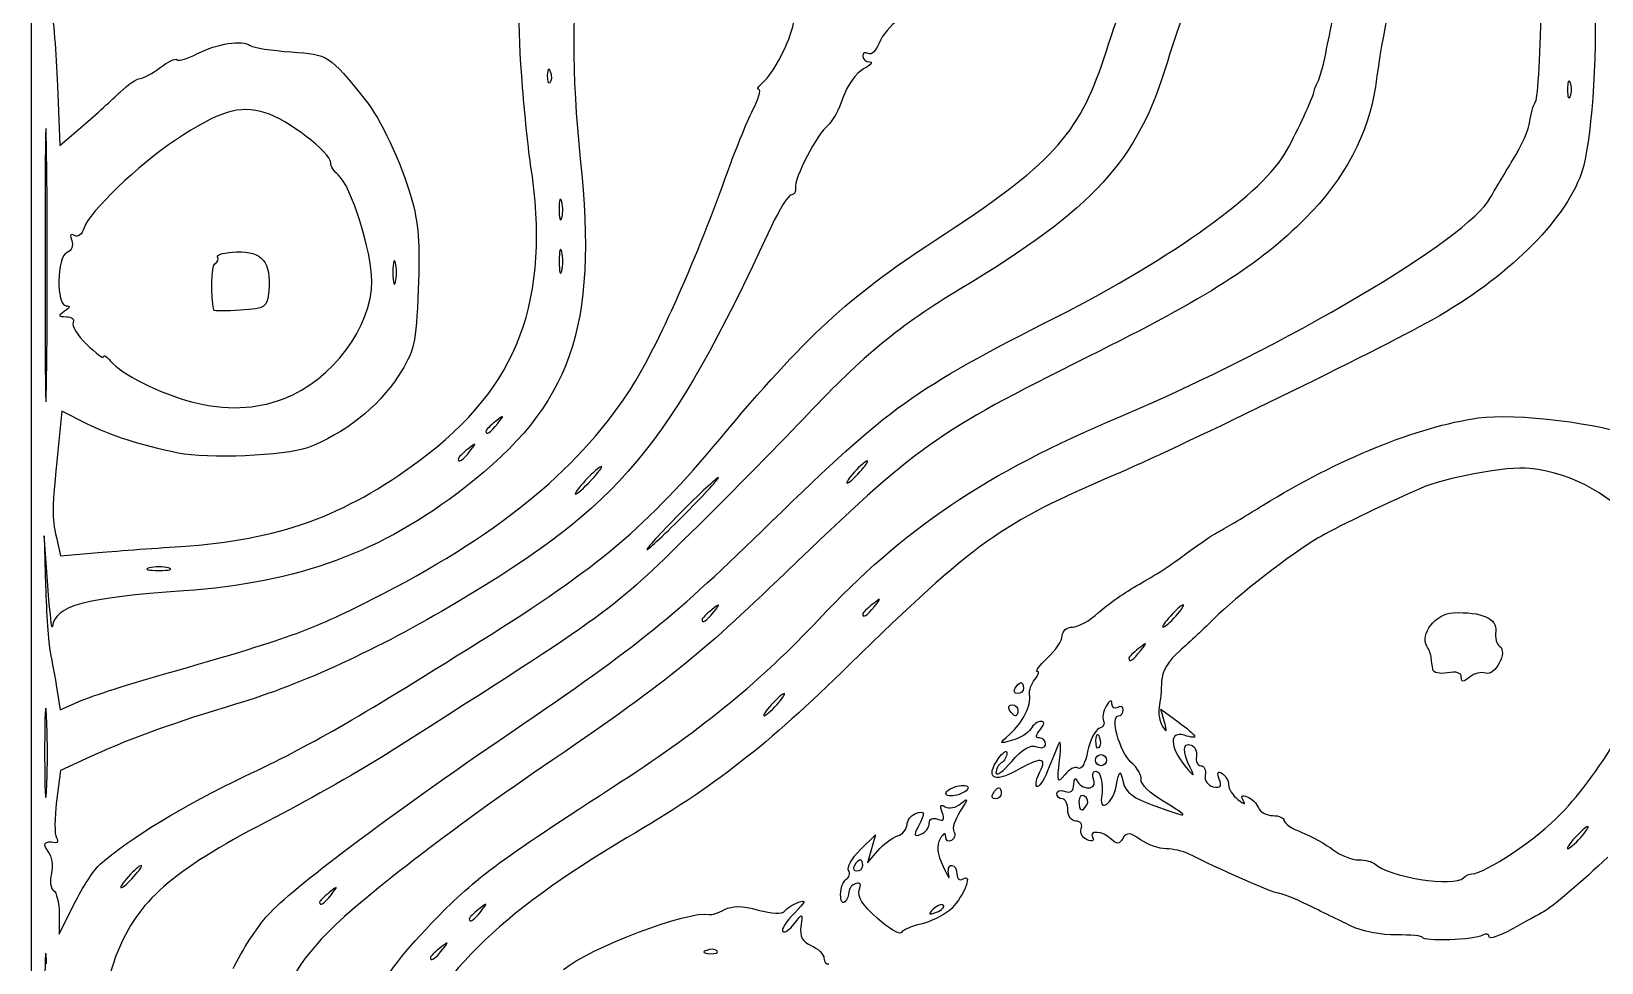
# Model space of a CAD drawing. Extents: x 32 to 2531, y 46 to 1398.
# Drawn here: x 32.3 to 410.1, y 832.9 to 1057 of the extents above; entities that cross this region are included whole.
import ezdxf

# ---------------------------------------------------------------- set-up
doc = ezdxf.new("R2010")
doc.units = 0
doc.layers.add('IMAGE', color=7, linetype='CONTINUOUS')

msp = doc.modelspace()

# ---------------------------------------------------------------- linework, layer by layer
at = {"layer": 'IMAGE', "color": 7}
for points in [[(32.319879, 721.65756), (32.319879, 1397.653213), (1281.6532, 1397.653213), (2530.9865, 1397.653213), (2530.9865, 721.65312), (2530.9865, 45.6531), (1281.6532, 45.6531), (32.319879, 45.6531), (32.319879, 721.64876)], [(157.23064, 1047.23655), (157.23064, 1047.23655)], [(402.53625, 1044.65321), (402.53625, 1044.65321)], [(35.985238, 1027.23108), (35.985238, 1027.23108)], [(119.90565, 1001.31988), (119.90565, 1001.31988)], [(159.90565, 1003.98655), (159.90565, 1003.98655)], [(76.221977, 989.91349), (76.221977, 989.91349)], [(92.986546, 968.60012), (92.986546, 968.60012)], [(144.48996, 962.65321), (144.48996, 962.65321)], [(137.82329, 955.98655), (137.82329, 955.98655)], [(166.98655, 948.98655), (166.98655, 948.98655)], [(231.65321, 950.98655), (231.65321, 950.98655)], [(189.65321, 940.98655), (189.65321, 940.98655)], [(68.243115, 933.06708), (68.243115, 933.06708)], [(65.319879, 927.90565), (65.319879, 927.90565)], [(235.15663, 918.65321), (235.15663, 918.65321)], [(196.48996, 917.31988), (196.48996, 917.31988)], [(307.65321, 916.31988), (307.65321, 916.31988)], [(299.15663, 907.98655), (299.15663, 907.98655)], [(64.986536, 902.59673), (64.986536, 902.59673)], [(268.98655, 898.98657), (268.98655, 898.98657)], [(35.976603, 891.93109), (35.976603, 891.93109)], [(211.65321, 894.98655), (211.65321, 894.98655)], [(267.65321, 893.65323), (267.65321, 893.65323)], [(288.42513, 886.43101), (288.42513, 886.43101)], [(288.31988, 881.65323), (288.31988, 881.65323)], [(252.31988, 873.62253), (252.31988, 873.62253)], [(263.65321, 873.65323), (263.65321, 873.65323)], [(286.26293, 870.89441), (286.26293, 870.89441)], [(404.98655, 862.98655), (404.98655, 862.98655)], [(48.931493, 856.69184), (48.931493, 856.69184)], [(232.31988, 856.31988), (232.31988, 856.31988)], [(56.986546, 853.65321), (56.986546, 853.65321)], [(376.87544, 853.31988), (376.87544, 853.31988)], [(104.48995, 849.31988), (104.48995, 849.31988)], [(251.68849, 846.72904), (251.68849, 846.72904)], [(140.48996, 845.31988), (140.48996, 845.31988)], [(235.76895, 843.63424), (235.76895, 843.63424)], [(366.98509, 838.98655), (366.98509, 838.98655)], [(131.15662, 835.98655), (131.15662, 835.98655)], [(197.29211, 835.79205), (197.29211, 835.79205)]]:
    msp.add_lwpolyline(points, close=True, dxfattribs=at)
for points in [[(38.594577, 1043.90784), (39.155773, 1029.4958), (44.737826, 1034.30309)], [(159.91043, 1015.96117), (159.91053, 1015.96117)], [(45.814081, 962.51644), (39.653213, 965.64292), (38.669921, 955.9814)], [(36.268348, 923.65321), (35.387416, 935.65321), (35.719927, 923.65321)], [(38.340707, 935.23345), (39.35445, 930.81369), (47.503831, 931.52716)], [(376.31988, 901.64512), (376.31988, 901.64539)], [(38.457112, 898.69427), (39.2687, 893.73532), (44.127617, 895.89489)], [(304.91627, 890.79216), (304.05197, 893.93112), (308.18593, 890.87475)], [(47.484862, 882.89643), (39.316511, 879.16825), (38.391822, 871.76729)], [(231.71511, 860.05028), (235.34651, 863.65321), (234.41628, 860.31988), (233.48605, 856.98655), (235.90297, 859.79324)], [(38.986546, 844.64607), (38.986546, 839.79629), (42.598159, 847.05809)]]:
    msp.add_lwpolyline(points, dxfattribs=at)
for points in [[(379.01459, 1112.46328), (365.57135, 1089.22051), (359.33415, 1070.86989), (355.6336, 1043.67359)], [(335.60334, 1101.51404), (317.3789, 1079.18876), (311.35258, 1068.77128), (305.60256, 1049.65282)], [(150.27488, 1046.31988), (148.21371, 1075.69459), (150.53499, 1087.32285), (160.62987, 1098.19236)], [(290.30085, 1050.40763), (297.01447, 1071.00743), (302.27429, 1082.63868), (308.29408, 1090.19667)], [(164.32168, 1073.38753), (162.26264, 1065.60687), (162.2732, 1046.07319), (164.34718, 1026.31988)], [(394.18566, 1040.10279), (394.75337, 1041.02135), (395.39157, 1052.39596), (395.60389, 1065.37972)], [(37.035634, 1062.98655), (37.584395, 1060.41988), (38.285919, 1051.83447), (38.594577, 1043.90784)], [(408.54339, 1064.54681), (408.7872, 1045.06919), (407.26785, 1027.71309), (404.79375, 1021.71302)], [(208.31988, 1044.69561), (210.7912, 1046.70265), (214.81212, 1054.52105), (215.65632, 1058.9608)], [(240.92704, 1059.73683), (239.06097, 1058.51413), (236.96209, 1056.00903), (236.26287, 1054.16992)], [(343.69221, 1051.65321), (344.27295, 1054.58655), (344.95124, 1057.88655), (345.19952, 1058.98655)], [(72.299647, 1051.64275), (77.041727, 1054.09497), (82.973789, 1054.99968), (84.986546, 1053.57765)], [(236.26287, 1054.16992), (235.56364, 1052.33081), (234.39041, 1051.1976), (233.65571, 1051.65167)], [(63.294853, 1048.27621), (65.128879, 1049.71885), (66.954037, 1050.57461), (67.350757, 1050.17789)], [(67.350757, 1050.17789), (67.747477, 1049.78117), (69.974477, 1050.44036), (72.299647, 1051.64275)], [(84.986546, 1053.57765), (85.719879, 1053.05955), (90.15907, 1052.36985), (94.851413, 1052.04501)], [(94.851413, 1052.04501), (103.79722, 1051.42571), (103.84886, 1051.39228), (112.61711, 1040.54816)], [(233.65571, 1051.65167), (232.921, 1052.10575), (232.31988, 1051.84185), (232.31988, 1051.06524)], [(232.31988, 1051.06524), (232.31988, 1050.28863), (233.06988, 1049.64437), (233.98655, 1049.63356)], [(249.65321, 1006.66305), (277.60163, 1024.84844), (284.33128, 1032.09084), (290.30085, 1050.40763)], [(341.84892, 1044.98655), (342.28199, 1045.71988), (343.11147, 1048.71988), (343.69221, 1051.65321)], [(58.487791, 1045.65321), (59.297647, 1045.65321), (61.460825, 1046.83356), (63.294853, 1048.27621)], [(156.42515, 1046.43099), (156.36725, 1045.02544), (156.68237, 1044.23793), (157.12544, 1044.68099)], [(157.23069, 1047.23655), (156.80507, 1048.30019), (156.48912, 1047.98425), (156.42515, 1046.43099)], [(157.12544, 1044.68099), (157.56849, 1045.12404), (157.61585, 1046.27405), (157.23064, 1047.23655)], [(232.50551, 1047.96689), (230.73092, 1047.03835), (228.57097, 1044.00103), (227.55409, 1041.00419)], [(233.98655, 1049.63356), (234.90321, 1049.62286), (234.23675, 1048.87275), (232.50551, 1047.96689)], [(305.60256, 1049.65282), (298.43756, 1025.82964), (287.95711, 1014.32984), (255.84679, 995.0577)], [(53.667603, 1042.38181), (55.508851, 1044.18108), (57.677935, 1045.65321), (58.487791, 1045.65321)], [(152.42176, 1024.98655), (151.75555, 1029.38655), (150.78944, 1038.98655), (150.27488, 1046.31988)], [(205.8298, 1037.98655), (207.22915, 1040.73655), (207.91188, 1043.00563), (207.34697, 1043.02895)], [(207.34697, 1043.02895), (206.78208, 1043.05225), (207.21991, 1043.80228), (208.31988, 1044.69561)], [(355.6336, 1043.67359), (354.12929, 1032.61801), (348.07981, 1021.25067), (338.73949, 1011.92853)], [(340.81311, 1042.31988), (340.94975, 1043.05321), (341.41585, 1044.25321), (341.84892, 1044.98655)], [(402.53625, 1044.65321), (402.16637, 1045.56988), (401.86373, 1044.81988), (401.86373, 1042.98655)], [(401.86373, 1042.98655), (401.86373, 1041.15321), (402.16637, 1040.40321), (402.53625, 1041.31988)], [(402.53625, 1041.31988), (402.90613, 1042.23655), (402.90613, 1043.73655), (402.53625, 1044.65321)], [(35.985238, 1027.23108), (35.770506, 1042.12992), (35.594522, 1030.31988), (35.594162, 1000.98655)], [(44.737826, 1034.30309), (47.807955, 1036.94712), (51.826355, 1040.58253), (53.667603, 1042.38181)], [(88.580093, 1037.41772), (82.329302, 1039.29051), (77.521166, 1037.82224), (66.986546, 1030.82369)], [(112.61711, 1040.54816), (116.2868, 1036.00968), (121.23073, 1025.51693), (123.69737, 1017.03197)], [(227.55409, 1041.00419), (226.56205, 1038.08056), (224.9162, 1035.07852), (223.89665, 1034.33301)], [(334.26643, 1028.21872), (337.09756, 1033.41988), (340.53397, 1040.82171), (340.81311, 1042.31988)], [(392.81968, 1035.30175), (393.00328, 1037.02376), (393.61797, 1039.18423), (394.18566, 1040.10279)], [(104.31988, 1025.36297), (104.31988, 1027.8318), (93.874931, 1035.83135), (88.580093, 1037.41772)], [(199.25327, 1021.65321), (201.47101, 1027.88655), (204.43045, 1035.23655), (205.8298, 1037.98655)], [(388.73618, 1026.09701), (390.7985, 1029.4376), (392.63608, 1033.57972), (392.81968, 1035.30175)], [(223.89665, 1034.33301), (221.45263, 1032.54589), (215.69735, 1021.44665), (216.11191, 1019.31988)], [(66.986546, 1030.82369), (58.107935, 1024.92531), (46.204158, 1013.48957), (45.002757, 1009.70429)], [(278.98655, 988.29272), (306.97247, 1002.47523), (328.8574, 1018.28167), (334.26643, 1028.21872)], [(35.984583, 973.89775), (36.199675, 988.33224), (36.19997, 1012.33224), (35.985238, 1027.23108)], [(106.12125, 1022.46687), (105.1305, 1023.28105), (104.31988, 1024.58429), (104.31988, 1025.36297)], [(125.69211, 953.76212), (149.53915, 971.44361), (157.3696, 992.30883), (152.42176, 1024.98655)], [(164.34718, 1026.31988), (168.65274, 985.31108), (162.31426, 967.28373), (136.52619, 947.19385)], [(383.28053, 1016.90801), (384.21881, 1018.62139), (386.67386, 1022.75644), (388.73618, 1026.09701)], [(114.22464, 996.9286), (114.22464, 1004.04792), (109.17705, 1019.95569), (106.12125, 1022.46687)], [(175.9084, 970.05629), (182.06161, 979.29247), (191.98608, 1001.22756), (199.25327, 1021.65321)], [(404.79375, 1021.71302), (399.87193, 1009.77695), (385.9096, 996.59235), (367.68639, 986.67265)], [(123.69737, 1017.03197), (125.43821, 1011.04369), (125.83773, 1005.81804), (125.38844, 994.91321)], [(159.91053, 1015.96117), (159.57248, 1017.25847), (159.27365, 1016.51988), (159.24648, 1014.31988)], [(215.14183, 1017.65321), (214.4296, 1017.65321), (212.24352, 1014.20321), (210.28388, 1009.98655)], [(216.11191, 1019.31988), (216.29059, 1018.40321), (215.85405, 1017.65321), (215.14183, 1017.65321)], [(294.31984, 964.35313), (333.62896, 980.94361), (377.91182, 1007.10439), (383.28053, 1016.90801)], [(159.24648, 1014.31988), (159.21928, 1012.11988), (159.49589, 1011.05847), (159.86113, 1011.96117)], [(159.86113, 1011.96117), (160.22636, 1012.86388), (160.24859, 1014.66388), (159.91043, 1015.96117)], [(45.002757, 1009.70429), (44.511411, 1008.1562), (43.486138, 1007.34445), (42.663966, 1007.85257)], [(210.28388, 1009.98655), (185.42484, 956.49616), (174.24292, 943.14435), (134.5241, 919.52524)], [(338.73949, 1011.92853), (327.58561, 1000.79635), (315.51648, 993.11735), (286.44923, 978.65876)], [(42.009105, 1006.64895), (42.474801, 1005.43536), (42.005105, 1004.22856), (40.902357, 1003.8054)], [(42.663966, 1007.85257), (41.739199, 1008.42412), (41.498017, 1007.98084), (42.009105, 1006.64895)], [(159.90565, 1003.98655), (159.57028, 1005.26988), (159.29588, 1004.21988), (159.29588, 1001.65321)], [(197.98563, 958.98655), (218.41991, 983.46967), (228.97049, 993.20527), (249.65321, 1006.66305)], [(40.902357, 1003.8054), (38.422062, 1002.85363), (38.191971, 990.99628), (40.653213, 990.96613)], [(76.221977, 989.91349), (75.386923, 993.37975), (75.550149, 1000.51083), (76.477665, 1001.08407)], [(76.477665, 1001.08407), (77.148139, 1001.49844), (77.434443, 1002.26183), (77.113894, 1002.78049)], [(77.113894, 1002.78049), (76.793345, 1003.29915), (78.884511, 1003.81647), (81.76093, 1003.93008)], [(81.76093, 1003.93008), (87.847189, 1004.17048), (90.064182, 1001.4602), (89.399762, 994.5916)], [(119.90565, 1001.31988), (119.57028, 1002.60321), (119.29588, 1001.55321), (119.29588, 998.98655)], [(119.90565, 996.65321), (120.24102, 997.93655), (120.24102, 1000.03655), (119.90565, 1001.31988)], [(159.29588, 1001.65321), (159.29588, 999.08655), (159.57028, 998.03655), (159.90565, 999.31988)], [(159.90565, 999.31988), (160.24101, 1000.60321), (160.24101, 1002.70321), (159.90565, 1003.98655)], [(35.594162, 1000.98655), (35.593801, 971.65321), (35.769491, 959.46325), (35.984583, 973.89775)], [(119.29588, 998.98655), (119.29588, 996.41988), (119.57028, 995.36988), (119.90565, 996.65321)], [(89.399762, 994.5916), (89.004883, 990.50945), (88.70549, 990.30184), (82.653213, 989.91349)], [(92.986546, 968.60012), (104.80858, 973.25185), (114.22464, 985.81149), (114.22464, 996.9286)], [(125.38844, 994.91321), (124.84177, 981.64509), (124.50102, 980.16895), (120.57123, 974.04491)], [(255.84679, 995.0577), (241.48474, 986.43782), (232.11256, 978.74478), (219.06939, 964.86939)], [(40.653213, 990.96613), (41.764323, 990.95253), (41.653213, 990.51488), (40.319879, 989.65321)], [(82.653213, 989.91349), (79.169879, 989.68997), (76.275823, 989.68997), (76.221977, 989.91349)], [(40.319879, 989.65321), (38.624143, 988.55735), (38.686825, 988.35761), (40.731902, 988.34029)], [(40.731902, 988.34029), (42.058514, 988.32959), (42.778649, 987.72885), (42.332202, 987.00648)], [(42.332202, 987.00648), (41.885754, 986.28412), (43.350343, 983.90433), (45.586846, 981.71809)], [(210.31988, 938.9678), (238.91609, 966.85439), (244.26563, 970.69709), (278.98655, 988.29272)], [(367.68639, 986.67265), (352.65835, 978.49222), (306.69928, 956.11153), (292.98653, 950.29607)], [(45.586846, 981.71809), (47.823347, 979.53184), (49.672295, 978.17287), (49.695617, 978.69815)], [(49.695617, 978.69815), (49.718937, 979.22344), (50.468939, 978.75325), (51.362283, 977.65321)], [(286.44923, 978.65876), (249.82423, 960.44083), (245.68375, 957.48555), (213.81412, 926.81536)], [(51.362283, 977.65321), (53.889859, 974.54093), (63.217446, 969.88724), (71.130453, 967.79053)], [(120.57123, 974.04491), (115.84034, 966.67247), (107.32914, 959.9648), (98.718093, 956.82252)], [(71.130453, 967.79053), (78.800198, 965.75828), (86.487915, 966.04304), (92.986546, 968.60012)], [(114.31988, 920.35487), (143.87223, 935.313), (163.09881, 950.82869), (175.9084, 970.05629)], [(144.48996, 962.65321), (146.14845, 964.76796), (146.10129, 964.81512), (143.98655, 963.15663)], [(219.06939, 964.86939), (213.61496, 959.06694), (200.95947, 946.21948), (190.94608, 936.31948)], [(221.65317, 915.42391), (242.27906, 937.47992), (261.81584, 950.63476), (294.31984, 964.35313)], [(328.61647, 942.97131), (346.71327, 954.16336), (365.63379, 961.84271), (380.40679, 963.99164)], [(380.40679, 963.99164), (389.11753, 965.25875), (410.86299, 962.60341), (417.65321, 959.44349)], [(67.653213, 955.51952), (58.641651, 957.39844), (51.203254, 959.78159), (45.814081, 962.51644)], [(143.98655, 963.15663), (142.70321, 962.15016), (141.65321, 961.10016), (141.65321, 960.82329)], [(141.65321, 960.82329), (141.65321, 959.72591), (142.74813, 960.43221), (144.48996, 962.65321)], [(38.669921, 955.9814), (37.246498, 941.99529), (37.216946, 940.13288), (38.340707, 935.23345)], [(98.718093, 956.82252), (93.350191, 954.86369), (74.575565, 954.07621), (67.653213, 955.51952)], [(137.31988, 956.48996), (136.03655, 955.48349), (134.98655, 954.43349), (134.98655, 954.15663)], [(134.98655, 954.15663), (134.98655, 953.05924), (136.08147, 953.76555), (137.82329, 955.98655)], [(137.82329, 955.98655), (139.48179, 958.10129), (139.43463, 958.14845), (137.31988, 956.48996)], [(140.27159, 910.26433), (168.97941, 928.21724), (180.23612, 937.72016), (197.98563, 958.98655)], [(68.243115, 933.06708), (91.846918, 934.61656), (107.45233, 940.23815), (125.69211, 953.76212)], [(169.45139, 952.31988), (169.08472, 952.31988), (167.37555, 950.81988), (165.65321, 948.98655)], [(166.98655, 948.98655), (168.70888, 950.81988), (169.81805, 952.31988), (169.45139, 952.31988)], [(233.39985, 953.65321), (233.03319, 953.65321), (231.6472, 952.45321), (230.31988, 950.98655)], [(231.65321, 950.98655), (232.98053, 952.45321), (233.76652, 953.65321), (233.39985, 953.65321)], [(392.80811, 951.85488), (387.49812, 952.43879), (372.33833, 949.6392), (366.31988, 946.96324)], [(165.65321, 948.98655), (163.93088, 947.15321), (162.82171, 945.65321), (163.18837, 945.65321)], [(163.18837, 945.65321), (163.55504, 945.65321), (165.26421, 947.15321), (166.98655, 948.98655)], [(197.57617, 949.65321), (197.20951, 949.65321), (193.04417, 945.75321), (188.31988, 940.98655)], [(189.65321, 940.98655), (194.37751, 945.75321), (197.94284, 949.65321), (197.57617, 949.65321)], [(230.31988, 950.98655), (228.99256, 949.51988), (228.20657, 948.31988), (228.57324, 948.31988)], [(228.57324, 948.31988), (228.93991, 948.31988), (230.32589, 949.51988), (231.65321, 950.98655)], [(292.98653, 950.29607), (265.79973, 938.76637), (259.04317, 933.93911), (229.24136, 904.75313)], [(425.50752, 911.12009), (431.17172, 928.61689), (414.42595, 949.47768), (392.80811, 951.85488)], [(136.52619, 947.19385), (116.60683, 931.67592), (96.49376, 924.28383), (68.986616, 922.37128)], [(366.31988, 946.96324), (356.70404, 942.6878), (345.668, 937.34579), (341.86993, 935.12821)], [(188.31988, 940.98655), (183.59559, 936.21988), (180.03025, 932.31988), (180.39692, 932.31988)], [(180.39692, 932.31988), (180.76359, 932.31988), (184.92892, 936.21988), (189.65321, 940.98655)], [(318.31988, 936.84916), (320.51988, 938.07456), (325.15335, 940.82952), (328.61647, 942.97131)], [(147.65321, 888.3144), (179.18768, 909.83252), (186.52424, 915.76267), (210.31988, 938.9678)], [(309.65321, 930.99845), (312.21988, 932.99095), (316.11988, 935.62377), (318.31988, 936.84916)], [(47.503831, 931.52716), (51.985991, 931.91956), (61.318669, 932.61252), (68.243115, 933.06708)], [(190.94608, 936.31948), (172.07439, 917.66151), (172.10214, 917.68172), (118.83939, 883.78252)], [(341.86993, 935.12821), (335.73875, 931.5484), (321.83707, 920.76988), (316.91591, 915.78039)], [(298.89768, 924.01069), (302.24656, 925.86145), (307.08655, 929.00595), (309.65321, 930.99845)], [(60.653213, 927.90565), (59.369879, 927.57028), (60.419879, 927.29588), (62.986546, 927.29588)], [(65.319879, 927.90565), (64.036546, 928.24101), (61.936546, 928.24101), (60.653213, 927.90565)], [(62.986546, 927.29588), (65.553213, 927.29588), (66.603213, 927.57028), (65.319879, 927.90565)], [(213.81412, 926.81536), (192.64921, 906.447), (185.06587, 900.38576), (155.27403, 880.02523)], [(35.719927, 923.65321), (35.902808, 917.05321), (36.410881, 909.85321), (36.84898, 907.65321)], [(37.401321, 913.82329), (37.262664, 912.62975), (36.752861, 917.05321), (36.268348, 923.65321)], [(68.986616, 922.37128), (45.131036, 920.71261), (37.976407, 918.77635), (37.401321, 913.82329)], [(289.03631, 917.14944), (291.11119, 919.07237), (295.5488, 922.15993), (298.89768, 924.01069)], [(64.986546, 902.59673), (93.587526, 910.71631), (99.437679, 912.82215), (114.31988, 920.35487)], [(134.5241, 919.52524), (115.54073, 908.23663), (97.445306, 899.90097), (81.653213, 895.17027)], [(196.48996, 917.31988), (198.14845, 919.43463), (198.10129, 919.48179), (195.98655, 917.82329)], [(234.65321, 919.15663), (233.36988, 918.15016), (232.31988, 917.10016), (232.31988, 916.82329)], [(232.31988, 916.82329), (232.31988, 915.72591), (233.4148, 916.43221), (235.15663, 918.65321)], [(235.15663, 918.65321), (236.81512, 920.76796), (236.76796, 920.81512), (234.65321, 919.15663)], [(309.39985, 918.98655), (309.03319, 918.98655), (307.6472, 917.78655), (306.31988, 916.31988)], [(307.65321, 916.31988), (308.98053, 917.78655), (309.76652, 918.98655), (309.39985, 918.98655)], [(174.47609, 876.67116), (193.593, 889.05344), (208.25705, 901.09896), (221.65317, 915.42391)], [(195.98655, 917.82329), (194.70321, 916.81683), (193.65321, 915.76683), (193.65321, 915.48996)], [(193.65321, 915.48996), (193.65321, 914.39257), (194.74813, 915.09888), (196.48996, 917.31988)], [(282.79185, 913.65321), (284.15143, 913.65321), (286.96144, 915.22652), (289.03631, 917.14944)], [(306.31988, 916.31988), (304.99256, 914.85321), (304.20657, 913.65321), (304.57324, 913.65321)], [(304.57324, 913.65321), (304.93991, 913.65321), (306.32589, 914.85321), (307.65321, 916.31988)], [(316.91591, 915.78039), (314.67705, 913.51044), (310.92705, 909.99859), (308.58257, 907.97627)], [(368.03261, 909.06099), (366.25395, 911.89532), (370.21937, 916.98032), (374.32131, 917.12519)], [(374.32131, 917.12519), (381.25687, 917.37012), (385.02881, 915.7308), (384.58941, 912.66259)], [(276.79185, 906.25621), (278.73227, 908.05453), (280.31988, 910.45453), (280.31988, 911.58955)], [(280.31988, 911.58955), (280.31988, 912.72456), (281.43227, 913.65321), (282.79185, 913.65321)], [(384.58941, 912.66259), (384.37099, 911.13736), (384.79836, 909.51487), (385.53913, 909.05705)], [(400.28543, 868.72892), (409.8774, 878.70184), (421.14164, 897.63384), (425.50752, 911.12009)], [(36.84898, 907.65321), (37.287079, 905.45321), (38.010737, 901.42169), (38.457112, 898.69427)], [(83.693569, 877.77587), (99.900049, 885.47029), (108.75713, 890.55625), (140.27159, 910.26433)], [(298.65321, 908.48996), (297.36988, 907.48349), (296.31988, 906.43349), (296.31988, 906.15663)], [(296.31988, 906.15663), (296.31988, 905.05924), (297.4148, 905.76555), (299.15663, 907.98655)], [(299.15663, 907.98655), (300.81512, 910.10129), (300.76796, 910.14845), (298.65321, 908.48996)], [(308.58257, 907.97627), (305.81297, 905.58724), (304.28415, 903.01859), (304.21787, 900.64293)], [(369.08155, 906.31988), (368.99045, 907.05321), (368.51852, 908.28672), (368.03261, 909.06099)], [(385.53913, 909.05705), (387.59327, 907.78753), (384.40133, 901.70565), (382.13696, 902.57457)], [(229.24136, 904.75313), (208.81507, 884.74887), (197.18413, 875.68783), (175.65321, 863.00542)], [(274.28844, 902.98655), (273.72489, 902.98655), (274.85143, 904.45789), (276.79185, 906.25621)], [(273.73531, 901.08547), (274.60308, 902.13105), (274.85199, 902.98655), (274.28844, 902.98655)], [(369.45013, 903.50477), (369.3384, 904.31975), (369.17257, 905.58655), (369.08155, 906.31988)], [(372.98655, 902.66021), (371.10308, 902.30016), (369.56488, 902.66721), (369.45013, 903.50477)], [(376.31988, 901.64539), (376.31988, 902.68859), (375.09143, 903.06259), (372.98655, 902.66021)], [(382.13696, 902.57457), (381.11889, 902.96524), (379.39356, 902.54427), (378.30291, 901.63912)], [(44.127617, 895.89489), (46.800023, 897.08267), (56.186536, 900.09849), (64.986536, 902.59673)], [(268.98655, 898.98657), (269.43977, 899.7199), (270.07519, 900.3199), (270.39857, 900.3199)], [(270.39857, 900.3199), (270.72196, 900.3199), (270.98655, 899.7199), (270.98655, 898.98657)], [(272.44901, 897.4188), (272.28871, 898.38987), (272.86755, 900.03987), (273.73531, 901.08547)], [(304.21787, 900.64293), (304.16177, 898.63192), (303.89763, 895.81919), (303.63089, 894.39241)], [(378.30291, 901.63912), (376.72923, 900.33309), (376.31988, 900.33439), (376.31988, 901.64512)], [(35.976543, 891.93109), (35.719307, 896.9116), (35.506931, 893.18655), (35.504599, 883.65321)], [(213.39985, 897.65321), (213.03319, 897.65321), (211.6472, 896.45321), (210.31988, 894.98655)], [(211.65321, 894.98655), (212.98053, 896.45321), (213.76652, 897.65321), (213.39985, 897.65321)], [(267.71805, 887.91607), (270.80988, 890.63697), (272.8816, 894.79828), (272.44901, 897.4188)], [(269.57452, 897.65323), (268.79791, 897.65323), (268.53332, 898.25323), (268.98655, 898.98657)], [(270.98655, 898.98657), (270.98655, 898.25323), (270.35113, 897.65323), (269.57452, 897.65323)], [(292.27933, 895.24119), (292.25443, 896.31332), (291.71229, 896.08245), (290.87384, 894.64265)], [(35.972303, 874.59776), (36.231873, 879.1506), (36.233781, 886.9506), (35.976603, 891.93109)], [(81.653213, 895.17027), (66.783542, 890.71588), (56.61091, 887.06171), (47.484862, 882.89643)], [(210.31988, 894.98655), (208.99256, 893.51988), (208.20657, 892.31988), (208.57324, 892.31988)], [(208.57324, 892.31988), (208.93991, 892.31988), (210.32589, 893.51988), (211.65321, 894.98655)], [(267.65321, 893.65323), (267.19999, 894.38657), (267.46457, 894.98657), (268.24119, 894.98657)], [(269.06524, 892.3199), (268.74185, 892.3199), (268.10644, 892.9199), (267.65321, 893.65323)], [(268.24119, 894.98657), (269.0178, 894.98657), (269.65321, 894.38657), (269.65321, 893.65323)], [(269.65321, 893.65323), (269.65321, 892.9199), (269.38863, 892.3199), (269.06524, 892.3199)], [(290.87384, 894.64265), (290.12312, 893.35351), (289.83792, 891.76639), (290.24005, 891.11569)], [(296.84739, 881.19305), (294.07143, 883.62704), (291.75639, 892.31988), (293.88413, 892.31988)], [(293.65321, 894.31988), (292.91988, 893.86665), (292.30164, 894.28118), (292.27933, 895.24119)], [(294.98655, 893.73191), (294.98655, 894.50852), (294.38655, 894.77311), (293.65321, 894.31988)], [(293.88413, 892.31988), (294.49047, 892.31988), (294.98655, 892.95529), (294.98655, 893.73191)], [(303.63089, 894.39241), (303.36417, 892.96563), (303.73876, 890.86563), (304.46324, 889.72575)], [(89.20961, 844.39121), (95.051951, 850.85799), (117.64493, 867.83771), (147.65321, 888.3144)], [(268.31988, 886.42407), (264.99891, 885.51564), (264.99668, 885.52119), (267.71805, 887.91607)], [(272.71947, 889.1612), (272.13303, 888.15727), (270.15321, 886.92556), (268.31988, 886.42407)], [(275.21605, 890.98655), (274.42937, 890.98655), (273.30591, 890.16515), (272.71947, 889.1612)], [(274.82329, 886.98655), (273.78928, 886.98655), (273.83975, 887.60473), (274.98655, 888.98655)], [(274.98655, 888.98655), (276.04979, 890.26768), (276.13228, 890.98655), (275.21605, 890.98655)], [(289.14725, 889.23271), (288.14405, 888.84775), (286.91719, 886.3682), (286.42087, 883.72261)], [(288.42508, 886.43101), (288.48908, 887.98427), (288.805, 888.30021), (289.23063, 887.23657)], [(290.24005, 891.11569), (290.6422, 890.46501), (290.15045, 889.61767), (289.14725, 889.23271)], [(304.46324, 889.72575), (305.46052, 888.15672), (305.57057, 888.4158), (304.91627, 890.79216)], [(309.65321, 887.65321), (306.05324, 888.7958), (306.11836, 884.78712), (309.77228, 880.31988)], [(308.18593, 890.87475), (312.9876, 887.32472), (313.37617, 886.47159), (309.65321, 887.65321)], [(264.90931, 881.94755), (266.05179, 883.57868), (266.98655, 884.21513), (266.98655, 883.36191)], [(268.16869, 881.35684), (270.69683, 884.31069), (272.62391, 885.45285), (274.11451, 884.88085)], [(274.11451, 884.88085), (275.34763, 884.40767), (276.31988, 884.68528), (276.31988, 885.51056)], [(276.31988, 885.51056), (276.31988, 886.32236), (275.64641, 886.98655), (274.82329, 886.98655)], [(279.48968, 885.65321), (279.02244, 884.55321), (277.81021, 881.61109), (276.79584, 879.11516)], [(279.66455, 881.65321), (280.03561, 884.95321), (279.95693, 886.75321), (279.48968, 885.65321)], [(289.12543, 884.68101), (288.68236, 884.23795), (288.36724, 885.02546), (288.42513, 886.43101)], [(289.23063, 887.23657), (289.61579, 886.27407), (289.56843, 885.12406), (289.12543, 884.68101)], [(311.07596, 879.89889), (309.17723, 883.7854), (309.27764, 886.00673), (311.31981, 885.29267)], [(311.31981, 885.29267), (312.23648, 884.97215), (312.81017, 883.72215), (312.59469, 882.51489)], [(35.504599, 883.65321), (35.502299, 874.11988), (35.712734, 870.04493), (35.972303, 874.59776)], [(118.83939, 883.78252), (112.03816, 879.45387), (99.538944, 872.33848), (91.063359, 867.97056)], [(269.07507, 879.03627), (263.77023, 876.05671), (261.76484, 877.4582), (264.90931, 881.94755)], [(265.65321, 880.98655), (264.91988, 880.53332), (264.34427, 879.44791), (264.37407, 878.57452)], [(264.37407, 878.57452), (264.40397, 877.70113), (266.11145, 878.95317), (268.16869, 881.35684)], [(266.98655, 883.36191), (266.98655, 882.50868), (266.38655, 881.43977), (265.65321, 880.98655)], [(274.92543, 878.87235), (276.8172, 882.40716), (275.15936, 882.45361), (269.07507, 879.03627)], [(280.89949, 878.12007), (279.17975, 875.89851), (279.05695, 876.24984), (279.66455, 881.65321)], [(284.1638, 879.74968), (283.41872, 880.21016), (281.94979, 879.47683), (280.89949, 878.12007)], [(286.42087, 883.72261), (285.90489, 880.97223), (284.93839, 879.27096), (284.1638, 879.74968)], [(288.31988, 881.65323), (288.31988, 882.38657), (288.91988, 882.98657), (289.65321, 882.98657)], [(289.65321, 880.3199), (288.91988, 880.3199), (288.31988, 880.9199), (288.31988, 881.65323)], [(289.65321, 882.98657), (290.38655, 882.98657), (290.98655, 882.38657), (290.98655, 881.65323)], [(290.98655, 881.65323), (290.98655, 880.9199), (290.38655, 880.3199), (289.65321, 880.3199)], [(299.28373, 876.95685), (299.48695, 877.93368), (298.3906, 879.83996), (296.84739, 881.19305)], [(309.77228, 880.31988), (312.10052, 877.47345), (312.29095, 877.41196), (311.07596, 879.89889)], [(312.59469, 882.51489), (312.37928, 881.30764), (312.85559, 880.31988), (313.65321, 880.31988)], [(313.65321, 880.31988), (314.45084, 880.31988), (314.92715, 879.29163), (314.71167, 878.03488)], [(48.931493, 856.69184), (56.254737, 863.074), (68.965234, 870.78323), (83.693569, 877.77587)], [(155.27403, 880.02523), (131.24242, 863.60139), (109.5013, 846.67965), (102.06142, 838.60833)], [(128.5219, 842.33408), (138.90353, 853.18455), (143.38433, 856.53261), (174.47609, 876.67116)], [(274.19435, 875.33429), (273.77789, 875.75076), (274.10685, 877.34288), (274.92543, 878.87235)], [(276.79584, 879.11516), (275.78148, 876.61923), (274.6108, 874.91784), (274.19435, 875.33429)], [(283.09181, 875.84389), (283.15151, 877.24743), (283.48836, 877.59797), (283.86959, 876.65321)], [(283.86959, 876.65321), (284.23947, 875.73655), (285.45629, 874.98655), (286.57364, 874.98655)], [(286.57364, 874.98655), (287.83167, 874.98655), (288.31296, 875.74805), (287.83771, 876.98655)], [(287.83771, 876.98655), (287.4156, 878.08655), (287.65141, 878.98655), (288.36172, 878.98655)], [(288.36172, 878.98655), (289.5986, 878.98655), (290.21231, 876.19229), (289.75275, 872.65321)], [(293.27301, 875.31988), (294.11719, 879.44653), (294.19744, 879.4964), (294.95568, 876.36549)], [(294.95568, 876.36549), (295.55151, 873.90525), (297.41741, 872.48037), (302.36923, 870.7042)], [(304.61707, 871.76296), (301.48052, 873.64277), (299.08052, 875.98003), (299.28373, 876.95685)], [(314.71167, 878.03488), (314.48645, 876.72137), (315.30993, 875.54643), (316.64853, 875.27135)], [(316.64853, 875.27135), (318.38772, 874.91395), (318.75227, 875.37895), (318.08861, 877.10841)], [(318.08861, 877.10841), (317.48369, 878.68481), (317.698, 879.11624), (318.75996, 878.45992)], [(318.75996, 878.45992), (319.61792, 877.92967), (320.31988, 876.70471), (320.31988, 875.73779)], [(252.31988, 873.62253), (252.31988, 874.20168), (253.51988, 874.98933), (254.98655, 875.37288)], [(254.98655, 873.26688), (253.51988, 872.88333), (252.31988, 873.04339), (252.31988, 873.62253)], [(254.98655, 875.37288), (256.45321, 875.75643), (257.65321, 875.59637), (257.65321, 875.01723)], [(257.65321, 875.01723), (257.65321, 874.43808), (256.45321, 873.65043), (254.98655, 873.26688)], [(255.94448, 871.20509), (257.78847, 872.71581), (257.76213, 872.43821), (255.77115, 869.37852)], [(264.24119, 872.3199), (263.46457, 872.3199), (263.19999, 872.9199), (263.65321, 873.65323)], [(263.65321, 873.65323), (264.10644, 874.38657), (264.74185, 874.98657), (265.06524, 874.98657)], [(265.65321, 873.65323), (265.65321, 872.9199), (265.0178, 872.3199), (264.24119, 872.3199)], [(265.06524, 874.98657), (265.38863, 874.98657), (265.65321, 874.38657), (265.65321, 873.65323)], [(278.98655, 873.61137), (278.98655, 874.32168), (279.88655, 874.55749), (280.98655, 874.13539)], [(280.31988, 872.31988), (279.58655, 872.31988), (278.98655, 872.90105), (278.98655, 873.61137)], [(280.98655, 874.13539), (282.30603, 873.62905), (283.02236, 874.21049), (283.09181, 875.84389)], [(285.67496, 872.97311), (284.92967, 873.43372), (284.31988, 872.87521), (284.31988, 871.73191)], [(286.26293, 870.89441), (286.68485, 871.57708), (286.42025, 872.51249), (285.67496, 872.97311)], [(289.75275, 872.65321), (289.26539, 868.90015), (292.45383, 871.31545), (293.27301, 875.31988)], [(320.31988, 875.73779), (320.31988, 874.77085), (321.33505, 873.15627), (322.57583, 872.1498)], [(323.83991, 871.97128), (323.17771, 873.0738), (323.50153, 873.37191), (324.8142, 872.86819)], [(324.8142, 872.86819), (325.89559, 872.45321), (327.10792, 871.26009), (327.50828, 870.21679)], [(38.391822, 871.76729), (37.883242, 867.69676), (37.853598, 863.741), (38.325942, 862.97673)], [(244.98655, 868.80205), (247.34196, 869.70591), (247.47177, 869.05124), (245.62236, 865.59556)], [(250.335, 867.46291), (251.8326, 866.88823), (252.11684, 867.29757), (251.44175, 869.05681)], [(251.44175, 869.05681), (250.80445, 870.7176), (251.01631, 871.12553), (252.15171, 870.42383)], [(252.15171, 870.42383), (253.04179, 869.87372), (254.74853, 870.22529), (255.94448, 871.20509)], [(255.77115, 869.37852), (254.47987, 867.39409), (253.78487, 865.18556), (254.22671, 864.47064)], [(281.65321, 869.65321), (281.65321, 871.11988), (281.05321, 872.31988), (280.31988, 872.31988)], [(283.61137, 866.98655), (282.53439, 866.98655), (281.65321, 868.18655), (281.65321, 869.65321)], [(284.31988, 871.73191), (284.31988, 869.38987), (285.11996, 869.04503), (286.26293, 870.89441)], [(302.36923, 870.7042), (311.10441, 867.57099), (311.38837, 867.70473), (304.61707, 871.76296)], [(322.57583, 872.1498), (324.06951, 870.9382), (324.49663, 870.87788), (323.83991, 871.97128)], [(327.50828, 870.21679), (327.90863, 869.17349), (329.45501, 868.31988), (330.94471, 868.31988)], [(91.063359, 867.97056), (67.167924, 855.65596), (58.583768, 848.4887), (53.485699, 836.59538)], [(240.65321, 863.41807), (241.93655, 863.86803), (242.98655, 865.09083), (242.98655, 866.13539)], [(242.98655, 866.13539), (242.98655, 867.17993), (243.88655, 868.37993), (244.98655, 868.80205)], [(245.62236, 865.59556), (244.52165, 863.53887), (244.65041, 863.19708), (246.28903, 863.82587)], [(246.28903, 863.82587), (247.406, 864.25449), (248.31988, 865.42216), (248.31988, 866.42068)], [(248.31988, 866.42068), (248.31988, 867.49273), (249.14508, 867.91953), (250.335, 867.46291)], [(284.86807, 865.1586), (285.26601, 866.19561), (284.72224, 866.98655), (283.61137, 866.98655)], [(286.31251, 862.50721), (285.13227, 862.96011), (284.48228, 864.15324), (284.86807, 865.1586)], [(330.94471, 868.31988), (332.43439, 868.31988), (333.65321, 867.79267), (333.65321, 867.14831)], [(333.65321, 867.14831), (333.65321, 866.50395), (335.60321, 865.19441), (337.98655, 864.23824)], [(378.87456, 854.31988), (381.99549, 854.31988), (394.55839, 862.77443), (400.28543, 868.72892)], [(406.73319, 865.65321), (406.36652, 865.65321), (404.98053, 864.45321), (403.65321, 862.98655)], [(404.98655, 862.98655), (406.31387, 864.45321), (407.09985, 865.65321), (406.73319, 865.65321)], [(38.08565, 861.77807), (35.403963, 862.24392), (34.781446, 861.50691), (36.305507, 859.67053)], [(38.325942, 862.97673), (38.79829, 862.21245), (38.690158, 861.67307), (38.08565, 861.77807)], [(175.65321, 863.00542), (144.66725, 844.75367), (128.91067, 829.06322), (121.40639, 808.98629)], [(235.90297, 859.79324), (237.23227, 861.33692), (239.36988, 862.96809), (240.65321, 863.41807)], [(250.91585, 862.71773), (249.98245, 861.11696), (250.19645, 859.15396), (251.64263, 856.05107)], [(252.27933, 863.24119), (252.25363, 864.34905), (251.75559, 864.15787), (250.91585, 862.71773)], [(253.67496, 862.33332), (252.92967, 861.87271), (252.30164, 862.28122), (252.27933, 863.24119)], [(254.22671, 864.47064), (254.66855, 863.75573), (254.42025, 862.79393), (253.67496, 862.33332)], [(287.64377, 863.00181), (288.11715, 862.23588), (287.55947, 862.02869), (286.31251, 862.50721)], [(292.10873, 862.66436), (290.14699, 864.62611), (286.46807, 864.90416), (287.64377, 863.00181)], [(294.89696, 862.8416), (293.99487, 861.38197), (293.42721, 861.34588), (292.10873, 862.66436)], [(299.13812, 862.49712), (296.54565, 864.31295), (295.84165, 864.37013), (294.89696, 862.8416)], [(305.30132, 860.31988), (303.6212, 860.31988), (300.84776, 861.29964), (299.13812, 862.49712)], [(337.98655, 864.23824), (340.36988, 863.28207), (343.7508, 861.40928), (345.49969, 860.07648)], [(403.65321, 862.98655), (402.32589, 861.51988), (401.53991, 860.31988), (401.90657, 860.31988)], [(401.90657, 860.31988), (402.27324, 860.31988), (403.65923, 861.51988), (404.98655, 862.98655)], [(36.305507, 859.67053), (37.230794, 858.55563), (37.591894, 856.25709), (37.130539, 854.41891)], [(228.89021, 855.14241), (228.44664, 855.86013), (229.71784, 858.06867), (231.71511, 860.05028)], [(231.73191, 857.65321), (231.40852, 857.65321), (230.77311, 857.05321), (230.31988, 856.31988)], [(232.31988, 856.31988), (232.31988, 857.05321), (232.05529, 857.65321), (231.73191, 857.65321)], [(310.67131, 859.13165), (309.39792, 859.78517), (306.98143, 860.31988), (305.30132, 860.31988)], [(332.25077, 849.65321), (331.1056, 849.65321), (317.47001, 855.64244), (310.67131, 859.13165)], [(345.49969, 860.07648), (347.24859, 858.74368), (349.99859, 857.65321), (351.6108, 857.65321)], [(351.6108, 857.65321), (353.22301, 857.65321), (354.9712, 857.22412), (355.49564, 856.69968)], [(411.53063, 858.31988), (405.65919, 852.70651), (397.75604, 845.97023), (396.07428, 845.14561)], [(37.130539, 854.41891), (36.679291, 852.621), (36.912291, 850.77779), (37.648317, 850.32291)], [(42.598159, 847.05809), (44.584546, 851.05208), (47.434546, 855.38727), (48.931493, 856.69184)], [(58.733179, 856.31988), (58.366513, 856.31988), (56.980527, 855.11988), (55.653213, 853.65321)], [(56.986546, 853.65321), (58.313861, 855.11988), (59.099846, 856.31988), (58.733179, 856.31988)], [(228.34163, 852.99999), (229.08692, 853.4606), (229.33379, 854.42469), (228.89021, 855.14241)], [(230.31988, 856.31988), (229.86665, 855.58655), (230.13124, 854.98655), (230.90785, 854.98655)], [(230.90785, 854.98655), (231.68447, 854.98655), (232.31988, 855.58655), (232.31988, 856.31988)], [(251.64263, 856.05107), (252.76997, 853.63224), (253.40237, 852.70321), (253.04796, 853.98655)], [(253.04796, 853.98655), (252.69355, 855.26988), (252.98476, 856.31988), (253.69505, 856.31988)], [(256.46272, 853.07483), (259.10804, 854.70972), (256.17159, 847.96419), (253.14785, 845.46001)], [(253.69505, 856.31988), (254.40537, 856.31988), (254.98655, 855.38447), (254.98655, 854.24119)], [(254.98655, 854.24119), (254.98655, 853.06083), (255.62449, 852.55677), (256.46272, 853.07483)], [(355.49564, 856.69968), (358.67489, 853.52043), (374.56415, 851.00859), (376.87544, 853.31988)], [(376.87544, 853.31988), (377.42544, 853.86988), (378.32504, 854.31988), (378.87456, 854.31988)], [(37.648317, 850.32291), (38.384343, 849.86801), (38.986546, 847.31344), (38.986546, 844.64607)], [(55.653213, 853.65321), (54.325898, 852.18655), (53.539913, 850.98655), (53.906579, 850.98655)], [(53.906579, 850.98655), (54.273246, 850.98655), (55.659231, 852.18655), (56.986546, 853.65321)], [(104.48995, 849.31988), (106.14845, 851.43463), (106.10129, 851.48179), (103.98655, 849.82329)], [(226.98655, 849.35231), (226.98655, 850.89791), (227.59633, 852.53937), (228.34163, 852.99999)], [(228.98655, 849.98655), (228.98655, 849.19211), (228.53655, 848.09211), (227.98655, 847.54211)], [(230.65412, 851.98685), (229.73696, 851.68113), (228.98655, 850.78099), (228.98655, 849.98655)], [(231.48613, 850.36527), (232.02472, 851.76881), (231.72901, 852.34515), (230.65412, 851.98685)], [(235.76895, 843.63424), (232.29629, 846.72371), (230.91923, 848.88795), (231.48613, 850.36527)], [(103.98655, 849.82329), (102.70321, 848.81683), (101.65321, 847.76683), (101.65321, 847.48996)], [(101.65321, 847.48996), (101.65321, 846.39257), (102.74813, 847.09888), (104.48995, 849.31988)], [(140.48996, 845.31988), (142.14845, 847.43463), (142.10129, 847.48179), (139.98655, 845.82329)], [(199.04613, 845.68481), (200.89095, 846.67211), (203.29459, 846.64705), (207.1832, 845.60001)], [(213.51096, 845.31403), (213.95587, 845.97409), (215.47209, 846.94075), (216.88035, 847.46219)], [(216.88035, 847.46219), (218.85432, 848.19309), (218.62064, 847.59006), (215.86015, 844.82958)], [(227.98655, 847.54211), (227.43655, 846.99211), (226.98655, 847.80669), (226.98655, 849.35231)], [(251.68849, 846.72904), (251.27797, 847.13956), (250.20211, 846.72989), (249.29765, 845.81867)], [(250.04405, 845.07227), (251.35901, 845.57297), (252.09901, 846.31852), (251.68849, 846.72904)], [(339.27883, 846.86611), (336.13957, 848.39901), (332.97695, 849.65321), (332.25077, 849.65321)], [(349.65321, 841.80172), (347.08655, 843.05423), (342.41807, 845.3332), (339.27883, 846.86611)], [(80.852665, 831.53681), (82.979029, 835.87279), (86.739655, 841.65727), (89.20961, 844.39121)], [(139.98655, 845.82329), (138.70321, 844.81683), (137.65321, 843.76683), (137.65321, 843.48996)], [(137.65321, 843.48996), (137.65321, 842.39257), (138.74813, 843.09888), (140.48996, 845.31988)], [(160.34023, 831.26206), (166.41763, 836.44861), (190.63256, 845.61651), (195.37389, 844.52599)], [(195.37389, 844.52599), (195.9536, 844.39266), (197.60611, 844.91413), (199.04613, 845.68481)], [(207.1832, 845.60001), (210.39553, 844.73501), (213.04012, 844.61549), (213.51096, 845.31403)], [(215.86015, 844.82958), (213.89077, 842.86021), (212.63763, 840.89077), (213.07536, 840.45303)], [(215.86925, 842.32171), (217.81257, 844.91337), (217.8552, 844.89507), (217.42689, 841.65295)], [(241.6036, 840.19941), (241.20965, 839.58409), (238.58405, 841.12976), (235.76895, 843.63424)], [(253.14785, 845.46001), (251.59247, 844.17189), (248.51988, 842.71301), (246.31988, 842.21808)], [(249.29765, 845.81867), (247.99064, 844.50184), (248.14379, 844.34869), (250.04405, 845.07227)], [(396.07428, 845.14561), (395.10936, 844.67249), (391.76988, 842.84305), (388.65321, 841.0802)], [(35.97853, 832.65321), (35.731471, 838.70321), (35.529334, 833.75321), (35.529334, 821.65321)], [(102.06142, 838.60833), (94.695623, 830.6174), (90.141794, 821.34419), (88.25073, 810.48489)], [(108.25135, 798.16013), (109.89661, 818.34583), (113.8839, 827.03501), (128.5219, 842.33408)], [(213.07536, 840.45303), (213.51309, 840.0153), (214.77035, 840.85621), (215.86925, 842.32171)], [(217.42689, 841.65295), (217.10649, 839.22754), (217.80367, 837.96113), (219.98655, 837.00345)], [(246.31988, 842.21808), (244.11988, 841.72315), (241.99756, 840.81475), (241.6036, 840.19941)], [(360.65215, 839.58883), (357.1694, 839.55333), (352.21988, 840.54921), (349.65321, 841.80172)], [(366.98509, 838.98655), (366.98472, 839.35321), (364.13489, 839.62424), (360.65215, 839.58883)], [(381.41965, 839.50887), (379.65076, 838.41563), (366.98613, 837.95735), (366.98509, 838.98655)], [(382.98655, 839.17613), (382.98655, 839.89175), (382.28144, 840.04148), (381.41965, 839.50887)], [(388.65321, 841.0802), (385.53655, 839.31735), (382.98655, 838.46052), (382.98655, 839.17613)], [(53.485699, 836.59538), (48.778327, 825.61352), (49.061676, 817.74764), (55.058536, 792.93282)], [(130.65321, 836.48996), (129.36988, 835.48349), (128.31988, 834.43349), (128.31988, 834.15663)], [(128.31988, 834.15663), (128.31988, 833.05924), (129.41479, 833.76555), (131.15662, 835.98655)], [(131.15662, 835.98655), (132.81511, 838.10129), (132.76795, 838.14845), (130.65321, 836.48996)], [(194.73655, 835.89731), (193.67291, 835.47168), (193.98884, 835.15573), (195.54211, 835.09176)], [(197.29211, 835.79211), (196.84904, 836.23516), (195.69904, 836.28252), (194.73655, 835.89731)], [(195.54211, 835.09176), (196.94765, 835.03386), (197.73516, 835.349), (197.29211, 835.79205)], [(219.98655, 837.00345), (221.63655, 836.27955), (222.98655, 834.92955), (222.98655, 834.00345)], [(222.98655, 834.00345), (222.98655, 833.07734), (223.529, 832.46962), (224.192, 832.65295)]]:
    msp.add_open_spline(points, degree=3, dxfattribs=at)

doc.saveas('drawing.dxf')
